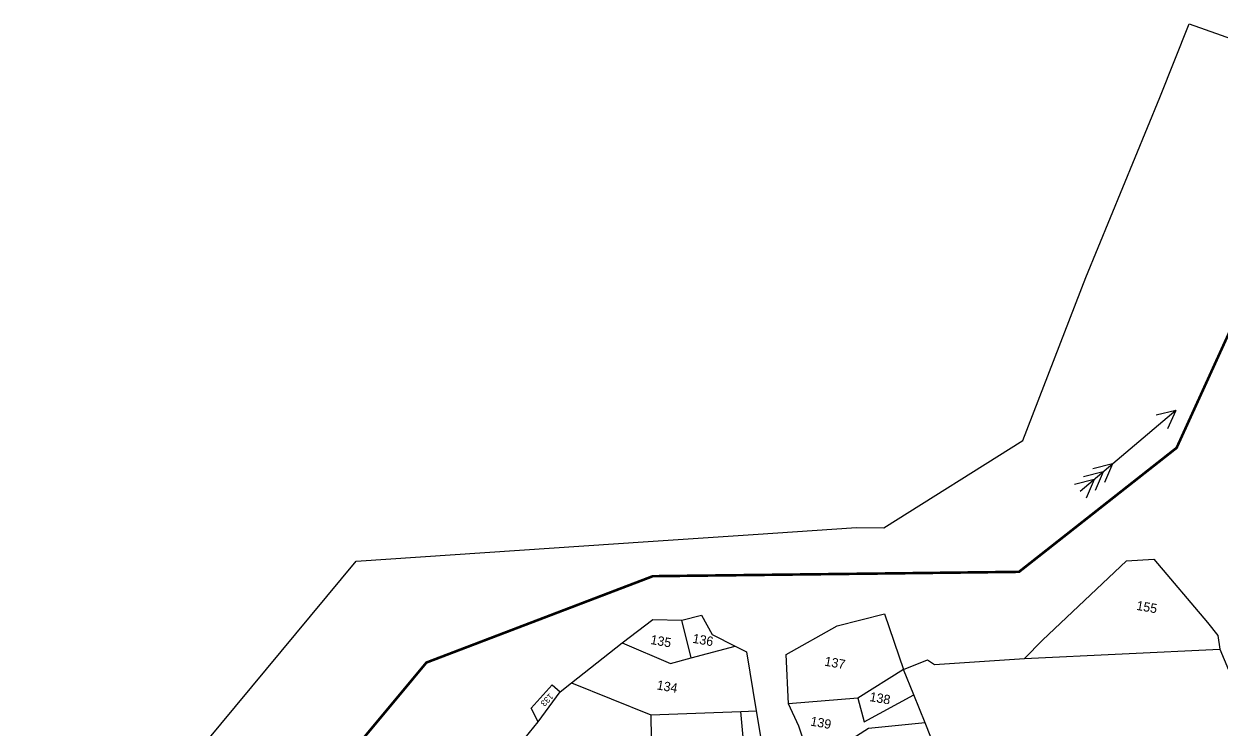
# Model space of a CAD drawing. Header units: metres. Extents: x 317171 to 318159, y 1892256 to 1893140.
# Drawn here: x 317208.8 to 317638.4, y 1892829.7 to 1893082.6 of the extents above; entities that cross this region are included whole.
import ezdxf

# ---------------------------------------------------------------- set-up
doc = ezdxf.new("R2010")
doc.units = ezdxf.units.M
doc.header["$MEASUREMENT"] = 0
doc.linetypes.add('DASHDOT', pattern=[1, 0.5, -0.25, 0, -0.25])
for name, color, linetype in [('OFF', 1, 'Continuous'), ('POLY_PARCEL', 6, 'Continuous'), ('POLY_WATER', 4, 'Continuous'), ('SYM_ARROW', 1, 'Continuous'), ('TEXT_PARCEL', 7, 'Continuous'), ('V_BOUND_STREAM_LINE', 7, 'DASHDOT')]:
    doc.layers.add(name, color=color, linetype=linetype)
doc.styles.add('TEXT_MAP', font='KRDEV050.TTF')

# ---------------------------------------------------------------- blocks, each defined once
blk = doc.blocks.new('RIVERARROW')
for points in [[(0, 0), (3.52, 1.73)], [(0, 0), (24.26, 0)], [(0, 0), (3.52, -1.73)], [(16.05, 0), (19.57, 1.73)], [(16.05, 0), (19.57, -1.73)], [(18.43, 0), (21.95, 1.73)], [(18.43, 0), (21.95, -1.73)], [(20.74, 0), (24.26, 1.73)], [(20.74, 0), (24.26, -1.73)]]:
    blk.add_lwpolyline(points)
blk = doc.blocks.new('TRG')
at = {"layer": 'OFF'}
blk.add_lwpolyline([(317716.15, 1892955.6), (317832.75, 1892936.19)], dxfattribs=at)
at = {"layer": 'POLY_PARCEL'}
for points in [[(317706.13, 1892828.96), (317743.1, 1892837.33)], [(317642.46, 1892817.8), (317639.42, 1892824.66)], [(317642.46, 1892817.8), (317650.47, 1892821.52)], [(317683.42, 1892822.76), (317675.69, 1892815.74)], [(317686.2, 1892818.3), (317683.42, 1892822.76)], [(317628.81, 1892818.31), (317638.7, 1892816.05), (317642.46, 1892817.8)], [(317675.69, 1892815.74), (317677.64, 1892811.45), (317686.2, 1892818.3)], [(317689.32, 1892813.29), (317686.2, 1892818.3)], [(317675.69, 1892815.74), (317662.61, 1892812.31)], [(317689.32, 1892813.29), (317678.73, 1892810.35), (317671.03, 1892803.24)], [(317690.89, 1892810.76), (317689.32, 1892813.29)], [(317653.77, 1892809.26), (317656.7, 1892809.9)], [(317620.5, 1892808.99), (317636.73, 1892805.55)], [(317636.73, 1892805.55), (317653.77, 1892809.26)], [(317649.25, 1892798.07), (317649.34, 1892801.16), (317655.28, 1892803.75), (317653.77, 1892809.26)], [(317615.44, 1892800.41), (317618.62, 1892806.91)], [(317636.73, 1892805.55), (317638.41, 1892796.6)]]:
    blk.add_lwpolyline(points, dxfattribs=at)
at = {"layer": 'POLY_WATER'}
for points in [[(317546.59, 1892617.4), (317558.12, 1892651.48), (317549.84, 1892690.1), (317539.61, 1892743.82), (317536.93, 1892756.72), (317552.76, 1892785.36), (317575.28, 1892824.92), (317630.34, 1892838.53), (317650.12, 1892843.44), (317669.62, 1892848.25), (317674.89, 1892849.11), (317698.45, 1892870.49), (317704.94, 1892903.7), (317713, 1892940.57), (317716.15, 1892955.6)], [(317706.13, 1892828.96), (317708.95, 1892833.06), (317722.31, 1892851.02), (317727.5, 1892852.27), (317739.87, 1892842)], [(317739.87, 1892842), (317742.3, 1892839.85), (317743.1, 1892837.33)], [(317743.1, 1892837.33), (317752.54, 1892822.71), (317763.39, 1892806.29), (317761.58, 1892804.79), (317762.29, 1892798.86)], [(317660.47, 1892821.64), (317669.3, 1892828.83), (317677.91, 1892832.71), (317683.42, 1892822.76)], [(317683.42, 1892822.76), (317687.66, 1892825.43), (317689.16, 1892824.79), (317706.13, 1892828.96)], [(317639.42, 1892824.66), (317642.99, 1892826.31), (317645.71, 1892822.97), (317650.47, 1892821.52)], [(317628.81, 1892818.31), (317633.85, 1892823.81), (317639.42, 1892824.66)], [(317650.47, 1892821.52), (317652.84, 1892820.81)], [(317662.61, 1892812.31), (317660.47, 1892821.64)], [(317652.84, 1892820.81), (317656.7, 1892809.9)], [(317620.5, 1892808.99), (317628.81, 1892818.31)], [(317671.03, 1892803.24), (317669.12, 1892804.05), (317667, 1892805.33), (317665.33, 1892808.42), (317662.61, 1892812.31)], [(317656.7, 1892809.9), (317660.85, 1892798.14)], [(317615.44, 1892800.41), (317613.62, 1892802.77), (317616.84, 1892807.94), (317618.62, 1892806.91)], [(317618.62, 1892806.91), (317620.5, 1892808.99)], [(317613.48, 1892796.94), (317615.44, 1892800.41)]]:
    blk.add_lwpolyline(points, dxfattribs=at)
at = {"layer": 'V_BOUND_STREAM_LINE', "ltscale": 10, "const_width": 0.5}
blk.add_lwpolyline([(317601.5, 1892653.73), (317572.64, 1892649.83), (317570.81, 1892686.34), (317561.99, 1892755.31), (317592.1, 1892807.96), (317632.4, 1892832.09), (317677.47, 1892840.62), (317702.16, 1892845.3), (317728.05, 1892874.28), (317742.74, 1892931.15), (317792.95, 1892935.46), (317829.03, 1892933.9), (317846.74, 1892918.77), (317855.46, 1892915.74), (317860.14, 1892900.79), (317867.58, 1892889.88), (317881.35, 1892849.33), (317881.26, 1892836.4), (317889.05, 1892809.81), (317891.15, 1892810.53)], dxfattribs=at)
at = {"layer": 'SYM_ARROW', "rotation": 230.355297732894}
blk.add_blockref('RIVERARROW', (317726.61, 1892881.41), dxfattribs=at)
at = {"layer": 'TEXT_PARCEL', "style": 'TEXT_MAP'}
for s, p in [('155', (317725.75, 1892842.01)), ('135', (317634.14, 1892819.07)), ('136', (317642.13, 1892820.73)), ('137', (317668.1, 1892820.82)), ('138', (317677.9, 1892815.59)), ('134', (317636.87, 1892810.62)), ('139', (317667.43, 1892808.91))]:
    blk.add_text(s, height=1.8, dxfattribs=at).set_placement(p)
blk.add_text('133', height=1.2, rotation=235.9773, dxfattribs=at).set_placement((317616.64, 1892806.35))

msp = doc.modelspace()

# ---------------------------------------------------------------- block references
at = {"xscale": 1.850753102940666, "yscale": 1.850753102940666, "zscale": 1.850753102940666, "rotation": 349.9588412654261}
msp.add_blockref('TRG', (-872216.6, -1454125.02), dxfattribs=at)

doc.saveas('drawing.dxf')
